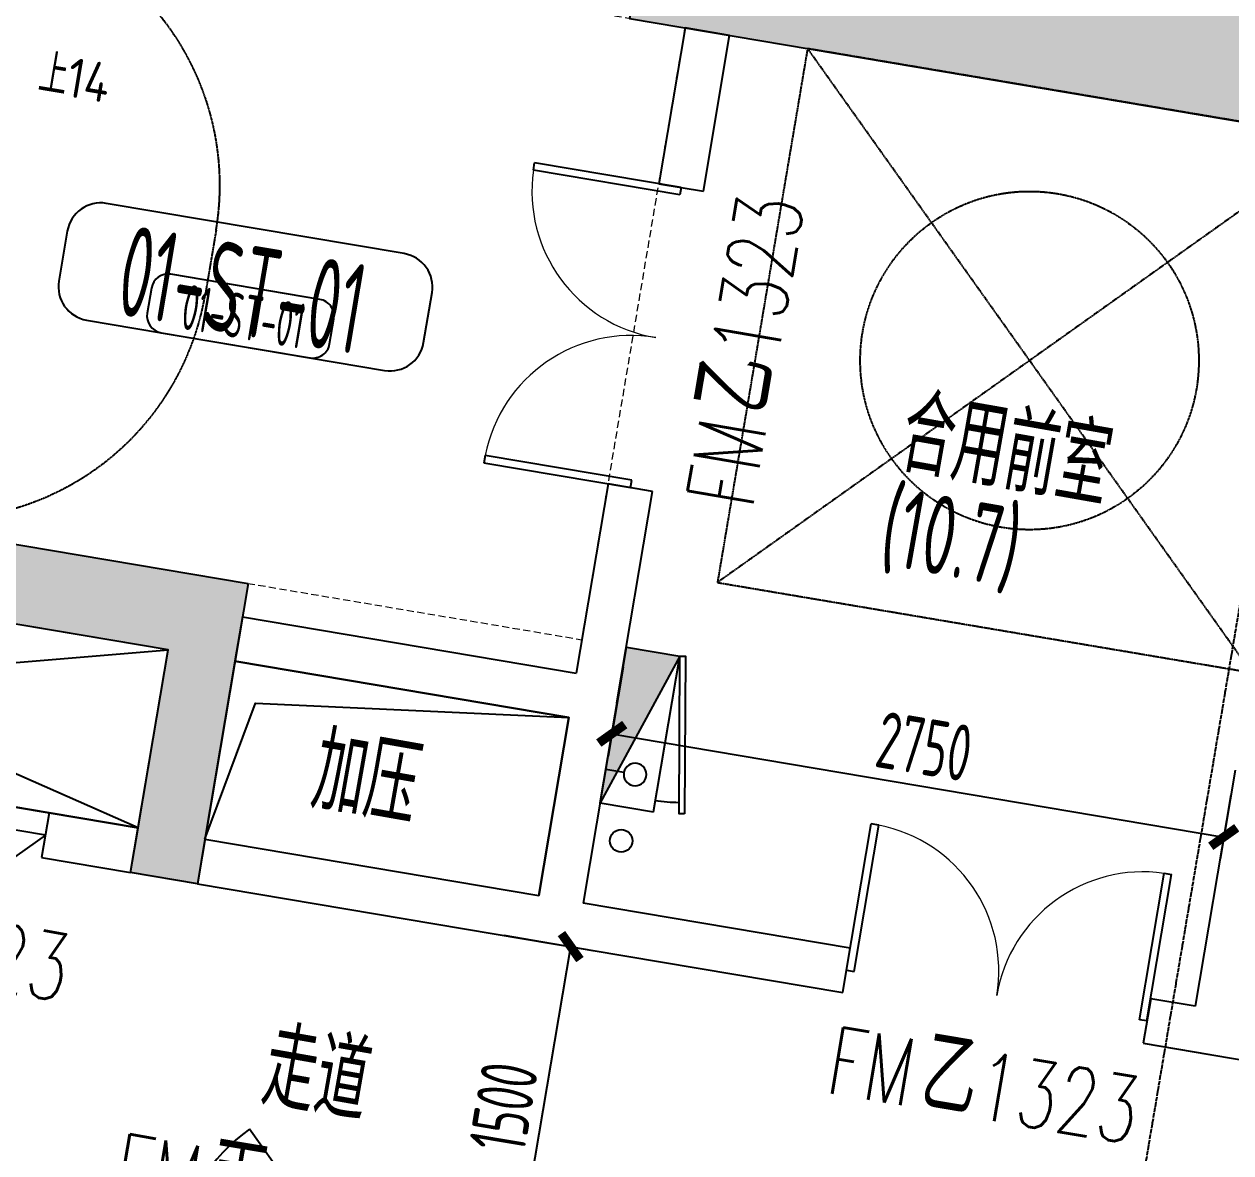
# Model space of a CAD drawing. Extents: x 12199666 to 24617114, y 1197707 to 2548648.
# Drawn here: x 12309824 to 12315170, y 1272485 to 1277489 of the extents above; entities that cross this region are included whole.
import ezdxf
from ezdxf.enums import TextEntityAlignment as Align

# ---------------------------------------------------------------- set-up
doc = ezdxf.new("R2010")
doc.units = 0
doc.header["$LTSCALE"] = 10
doc.header["$MEASUREMENT"] = 0
for name, pattern in [('PX-ST-F11~18-T1$0$DASH', [0.35, 0.25, -0.1]), ('PX-ST-F11~18-T1$0$HIDDEN2', [4.762499999999999, 3.175, -1.5875]), ('TX-CORE-T1-F10$0$__DASH', [0.35, 0.25, -0.1]), ('TX-CORE-T1-F10$0$DASH', [0.35, 0.25, -0.1]), ('TX-CORE-T1-F11$0$__DASH', [0.35, 0.25, -0.1]), ('TX-CORE-T1-F11$0$DASH', [0.35, 0.25, -0.1]), ('TX-GRID-T1$0$TX-GRID-T1$0$DOTE', [2.4200000000000004, 2, -0.2, 0.02, -0.2])]:
    doc.linetypes.add(name, pattern=pattern)
for name, color, linetype in [('PX-ST-F11~18-T1$0$A-ANNO-TABL', 73, 'Continuous'), ('PX-ST-F11~18-T1$0$A-SYMB-NUMB-50', 4, 'Continuous'), ('PX-ST-F11~18-T1$0$A-SYMB-NUMB-T', 4, 'Continuous'), ('PX-ST-F11~18-T1$0$PX-J-PLAN-F1$0$A-SYMB-NAME2', 4, 'Continuous'), ('PX-ST-F11~18-T1$0$PX-J-PLAN-F1$0$A-SYMB-NUMB-T', 10, 'Continuous'), ('TX-CORE-T1-F10$0$0S-WALL-HATCH', 8, 'Continuous'), ('TX-CORE-T1-F10$0$0S-WALL-LINE', 3, 'Continuous'), ('TX-CORE-T1-F10$0$A-SHFT', 161, 'Continuous'), ('TX-CORE-T1-F10$0$A-TEXT', 4, 'Continuous'), ('TX-CORE-T1-F10$0$E_STAIR', 2, 'Continuous'), ('TX-CORE-T1-F10$0$WALL', 9, 'Continuous'), ('TX-CORE-T1-F10$0$WINDOW', 4, 'Continuous'), ('TX-CORE-T1-F10$0$WINDOW_TEXT', 7, 'Continuous'), ('TX-CORE-T1-F11$0$0S-WALL-HATCH', 8, 'Continuous'), ('TX-CORE-T1-F11$0$0S-WALL-LINE', 3, 'Continuous'), ('TX-CORE-T1-F11$0$A-SHFT', 161, 'Continuous'), ('TX-CORE-T1-F11$0$A-TEXT', 4, 'Continuous'), ('TX-CORE-T1-F11$0$E_STAIR', 2, 'Continuous'), ('TX-CORE-T1-F11$0$WALL', 9, 'Continuous'), ('TX-CORE-T1-F11$0$WINDOW', 4, 'Continuous'), ('TX-CORE-T1-F11$0$WINDOW_TEXT', 7, 'Continuous'), ('TX-GRID-T1$0$TX-GRID-T1$0$DOTE', 1, 'Continuous'), ('TX-PLAN-T1-F11$0$0P-FE-FH-V（消火栓消防管立管）', 3, 'Continuous'), ('TX-PLAN-T1-F11$0$0P-FE-HY（消火栓）', 1, 'Continuous'), ('TX-PLAN-T1-F11$0$A-DIMS-150', 1, 'Continuous')]:
    doc.layers.add(name, color=color, linetype=linetype)
doc.layers.add('PX-ST-F11~18-T1$0$A-STRS-HDDN', color=5, linetype='PX-ST-F11~18-T1$0$HIDDEN2', lineweight=15)
doc.layers.add('TX-PLAN-T1-F11$0$ARUP_FS_FH', color=4, linetype='Continuous', lineweight=25)
doc.styles.add('PX-ST-F11~18-T1$0$PX-J-PLAN-F1$0$XD2008', font='xd-hzs.shx', dxfattribs={"width": 0.7, "bigfont": 'xd-hztxt.shx'})
doc.styles.add('PX-ST-F11~18-T1$0$Standard', font='gbenor.shx', dxfattribs={"bigfont": 'gbcbig.shx'})
doc.styles.add('PX-ST-F11~18-T1$0$XD2008', font='xd-hzs.shx', dxfattribs={"width": 0.7, "bigfont": 'xd-hztxt.shx'})
doc.styles.add('TX-CORE-T1-F10$0$_TCH_WINDOW', font='SIMPLEX', dxfattribs={"height": 3.5, "bigfont": 'GBCBIG'})
doc.styles.add('TX-CORE-T1-F10$0$T2X-CORE-1F$0$XD2008', font='xd-hzs.shx', dxfattribs={"width": 0.7, "bigfont": 'xd-hztxt.shx'})
doc.styles.add('TX-CORE-T1-F11$0$_TCH_WINDOW', font='SIMPLEX', dxfattribs={"height": 3.5, "bigfont": 'GBCBIG'})
doc.styles.add('TX-CORE-T1-F11$0$T2X-CORE-1F$0$XD2008', font='xd-hzs.shx', dxfattribs={"width": 0.7, "bigfont": 'xd-hztxt.shx'})
doc.styles.add('TX-PLAN-T1-F11$0$XD2008_T3', font='xd-hzs.shx', dxfattribs={"width": 0.7, "bigfont": 'xd-hztxt.shx'})
doc.dimstyles.new('TX-PLAN-T1-F11$0$XD300$0&&100', dxfattribs={"dimtxt": 250, "dimasz": 100, "dimexe": 100, "dimexo": 200, "dimgap": 50, "dimtad": 1, "dimdec": 0, "dimzin": 0, "dimdsep": 46, "dimtxsty": 'TX-PLAN-T1-F11$0$XD2008_T3', "dimblk": 'TX-PLAN-T1-F11$0$_ArchTick', "dimcen": 0.09, "dimclrt": 4, "dimazin": 2, "dimtfac": 1, "dimtdec": 0, "dimtix": 1, "dimtmove": 2, "dimatfit": 3, "dimfxl": 0, "dimtolj": 1, "dimtzin": 0, "dimarcsym": 0})

# ---------------------------------------------------------------- blocks, each defined once
blk = doc.blocks.new('TX-GRID-T1')
at = {"layer": 'TX-GRID-T1$0$TX-GRID-T1$0$DOTE', "linetype": 'TX-GRID-T1$0$TX-GRID-T1$0$DOTE'}
blk.add_line((12310338.79676758, 1246034.918176024), (12317392.55943699, 1287844.061101982), dxfattribs=at)
blk = doc.blocks.new('TX-CORE-T1-F10$0$$DorLib2D$00000002')
for p, q in [((-0.5, -5.684341886080802e-17), (-0.5000000000000007, 0.4875)), ((-0.4750000000000007, 0.4875), (-0.5000000000000007, 0.4875)), ((-0.475, -2.842170943040401e-17), (-0.4750000000000007, 0.4875)), ((0.475, -2.842170943040401e-17), (0.4750000000000007, 0.4875)), ((0.4750000000000007, 0.4875), (0.5000000000000007, 0.4875)), ((0.5, -5.684341886080802e-17), (0.5000000000000007, 0.4875)), ((-0.5, -5.684341886080802e-17), (-0.475, -2.842170943040401e-17)), ((0.5, -5.684341886080802e-17), (0.475, -2.842170943040401e-17))]:
    blk.add_line(p, q)
at = {"lineweight": 13}
for centre, start, end in [((-0.4875, -4.263256414560601e-17), 0, 88.53071641864632), ((0.4875, -4.263256414560601e-17), 91.4692835813537, 180)]:
    blk.add_arc(centre, 0.4875, start, end, dxfattribs=at)
blk = doc.blocks.new('TX-CORE-T1-F10$0$$DorLib2D$00000116')
at = {"color": 0}
for p, q in [((-0.4999999999999929, 7.105427357601002e-15), (-0.146446609406766, 0.353553390593234)), ((0.5000000000000071, 7.105427357601002e-15), (0.1464466094067731, 0.353553390593234))]:
    blk.add_line(p, q, dxfattribs=at)
for centre, radius, start, end in [((-0.4999999999984652, 4.831690603168681e-13), 0.4999999999984674, 0, 45), ((0.4999999999977511, 9.059419880941277e-13), 0.4999999999976598, 135, 180)]:
    blk.add_arc(centre, radius, start, end, dxfattribs=at)
blk = doc.blocks.new('TX-CORE-T1-F10$0$$DorLib2D$00000114')
at = {"color": 0}
blk.add_line((0.4999999999999964, 3.552713678800501e-15), (-0.2071067811864751, 0.7071067811864857), dxfattribs=at)
blk.add_arc((0.5000000000013856, -1.154631945610163e-12), 1.000000000001696, 135, 180, dxfattribs=at)
blk = doc.blocks.new('TX-CORE-T1-F10')
at = {"layer": 'TX-CORE-T1-F10$0$0S-WALL-HATCH'}
h = blk.add_hatch(color=256, dxfattribs=at)
h.dxf.hatch_style = 1
h.paths.add_polyline_path([(12310815.69969845, 1275009.369454132), (12310591.11055687, 1273678.182120402), (12310295.29114937, 1273728.09081853), (12310461.65347647, 1274714.155510183), (12304495.96209196, 1275720.647589123), (12305011.68530596, 1278777.448133245), (12303532.58826849, 1279026.99162389), (12303016.86505448, 1275970.191079757), (12302326.61977032, 1276086.644708724), (12302958.7966133, 1279833.690537011), (12310650.10120818, 1278536.064385656), (12310533.64757922, 1277845.8191015), (12305307.50471346, 1278727.539435115), (12304850.00831394, 1276015.861533072)])
h = blk.add_hatch(color=256, dxfattribs=at)
h.dxf.hatch_style = 1
h.paths.add_polyline_path([(12318892.50659009, 1273291.757613494), (12319524.68343306, 1277038.803441781), (12312622.23059149, 1278203.339731462), (12312505.77696253, 1277513.094447307), (12318717.98451993, 1276465.011786593), (12318260.48812041, 1273753.333884548), (12318260.48812041, 1273753.333884548), (12318210.57942228, 1273457.514477052), (12318202.26130593, 1273408.211242463)])
at = {"layer": 'TX-CORE-T1-F10$0$0S-WALL-LINE'}
for points in [[(12310815.69969845, 1275009.369454132), (12310591.11055687, 1273678.182120402), (12310295.29114937, 1273728.09081853), (12310461.65347647, 1274714.155510183), (12304495.96209196, 1275720.647589123), (12305011.68530596, 1278777.448133245), (12303532.58826849, 1279026.99162389), (12303016.86505448, 1275970.191079757), (12302326.61977032, 1276086.644708724), (12302958.7966133, 1279833.690537011), (12310650.10120818, 1278536.064385656), (12310533.64757922, 1277845.8191015), (12305307.50471346, 1278727.539435115), (12304850.00831394, 1276015.861533072), (12310815.69969845, 1275009.369454132)], [(12318892.50659009, 1273291.757613494), (12319524.68343306, 1277038.803441781), (12312622.23059149, 1278203.339731462), (12312505.77696253, 1277513.094447307), (12318717.98451993, 1276465.011786593), (12318260.48812041, 1273753.333884548), (12318260.48812041, 1273753.333884548), (12318210.57942228, 1273457.514477052), (12318210.57942228, 1273457.514477052), (12318202.26130593, 1273408.211242463), (12318892.50659009, 1273291.757613495)]]:
    blk.add_lwpolyline(points, dxfattribs=at)
at = {"layer": 'TX-CORE-T1-F10$0$A-SHFT'}
for p, q in [((12310328.56361542, 1273925.303760594), (12307355.54969898, 1275238.196843352)), ((12307222.45983646, 1274449.345090823), (12310461.65347596, 1274714.155507195))]:
    blk.add_line(p, q, dxfattribs=at)
for points in [[(12304560.08516832, 1274898.523373892), (12310328.56361482, 1273925.303757032), (12310461.65347597, 1274714.155507194), (12304693.17502947, 1275687.375124053)], [(12310624.38302313, 1273875.395061897), (12312103.48006048, 1273625.851571256), (12312236.56992164, 1274414.703321416), (12310757.47288428, 1274664.246812058)]]:
    blk.add_lwpolyline(points, close=True, dxfattribs=at)
blk.add_lwpolyline([(12310624.38302313, 1273875.395061897), (12310848.8689578, 1274478.866915989), (12312236.56992163, 1274414.703321416)], dxfattribs=at)
at = {"layer": 'TX-CORE-T1-F10$0$E_STAIR', "linetype": 'TX-CORE-T1-F10$0$DASH'}
for p, q in [((12313294.62871577, 1277380.004585696), (12315261.91439067, 1274614.179740675)), ((12315661.18397573, 1276980.735000634), (12312895.35913071, 1275013.449325735))]:
    blk.add_line(p, q, dxfattribs=at)
blk.add_lwpolyline([(12313294.62871577, 1277380.004585696), (12312895.35913071, 1275013.449325735), (12315261.91439067, 1274614.179740675), (12315661.18397573, 1276980.735000635)], close=True, dxfattribs=at)
at = {"layer": 'TX-CORE-T1-F10$0$E_STAIR', "linetype": 'TX-CORE-T1-F10$0$__DASH'}
blk.add_circle((12314278.31495007, 1275997.349385479), 749.9999999999995, dxfattribs=at)
at = {"layer": 'TX-CORE-T1-F10$0$WALL'}
for p, q in [((12312752.29313588, 1277471.503865531), (12312635.83950686, 1276781.258581545)), ((12312949.5060742, 1277438.231400083), (12312752.29313588, 1277471.503865531)), ((12312833.0524457, 1276747.98611601), (12312949.5060742, 1277438.231400083)), ((12312635.83950686, 1276781.258581545), (12312833.0524457, 1276747.98611601)), ((12312411.25036534, 1275450.071247806), (12312269.84238726, 1274611.916258847)), ((12312608.46330392, 1275416.798782314), (12312411.25036534, 1275450.071247806)), ((12312450.41909247, 1274480.037325204), (12312608.46330392, 1275416.798782314)), ((12310790.7453494, 1274861.459750453), (12310757.47288398, 1274664.246812123)), ((12310790.7453494, 1274861.459750453), (12312269.84238726, 1274611.916258847)), ((12310757.47288398, 1274664.246812123), (12312236.56992117, 1274414.703321866)), ((12312450.41909247, 1274480.037325204), (12312300.69299763, 1273592.579102736)), ((12312236.56992117, 1274414.703321866), (12312103.48005932, 1273625.85156827)), ((12315170.41511073, 1274071.844160276), (12315012.37090027, 1273135.082703084)), ((12309934.13774544, 1273991.848686346), (12309900.86528002, 1273794.635748012)), ((12310328.56361481, 1273925.303756947), (12309934.13774544, 1273991.848686346)), ((12310295.29114938, 1273728.090818617), (12310328.56361481, 1273925.303756947)), ((12310624.3830223, 1273875.395058813), (12310591.11055688, 1273678.182120483)), ((12310624.3830223, 1273875.395058813), (12312103.48005932, 1273625.85156827)), ((12309900.86528002, 1273794.635748012), (12310295.29114938, 1273728.090818617)), ((12310591.11055688, 1273678.182120483), (12312168.81406335, 1273412.002397137)), ((12313483.97062814, 1273392.944309863), (12312300.69299763, 1273592.579102736)), ((12312168.81406335, 1273412.002397137), (12313450.69816276, 1273195.731371779)), ((12313450.69816276, 1273195.731371779), (12313483.97062814, 1273392.944309863)), ((12314815.15796187, 1273168.355168266), (12314781.88549649, 1272971.142230181)), ((12315012.37090027, 1273135.082703084), (12314815.15796187, 1273168.355168266)), ((12314781.88549649, 1272971.142230181), (12315077.70490372, 1272921.233532164)), ((12315077.70490372, 1272921.233532164), (12316754.01488025, 1272638.417575956))]:
    blk.add_line(p, q, dxfattribs=at)
at = {"layer": 'TX-CORE-T1-F10$0$WINDOW'}
for p, q in [((12309934.13774231, 1273991.848687102), (12308750.86011474, 1274191.483479227)), ((12309917.50150959, 1273893.242217937), (12308734.22388202, 1274092.877010062))]:
    blk.add_line(p, q, dxfattribs=at)
at = {"layer": 'TX-CORE-T1-F10$0$WINDOW', "zscale": 200}
for name, p, xscale, yscale, rotation in [('TX-CORE-T1-F10$0$$DorLib2D$00000002', (12312622.15140508, 1276099.028681819), -1350, -1350, 260.4236160273794), ('TX-CORE-T1-F10$0$$DorLib2D$00000116', (12309325.8626964, 1273993.059613886), 1200, -1200, 350.4236160352705), ('TX-CORE-T1-F10$0$$DorLib2D$00000002', (12314132.92806367, 1273182.043269992), 1350, 1350, 350.4236160352682), ('TX-CORE-T1-F10$0$$DorLib2D$00000114', (12310891.9180332, 1272004.820275358), 800, 800, 350.4236160316772)]:
    blk.add_blockref(name, p, dxfattribs=dict(at, xscale=xscale, yscale=yscale, rotation=rotation))
at = {"layer": 'TX-CORE-T1-F10$0$A-TEXT', "style": 'TX-CORE-T1-F10$0$T2X-CORE-1F$0$XD2008', "width": 0.7}
for s, rotation, p in [('合用前室', 350.000000010361, (12313687.30552158, 1275511.223165266)), ('(10.7)', 350.0000000234986, (12313600.6633749, 1275096.047840819)), ('加压', 350.000000010361, (12311082.19628321, 1274015.049241863)), ('走道', 350.000000010361, (12310862.51310092, 1272702.851868982))]:
    blk.add_text(s, height=350, rotation=rotation, dxfattribs=at).set_placement(p)
at = {"layer": 'TX-CORE-T1-F10$0$WINDOW_TEXT', "style": 'TX-CORE-T1-F10$0$_TCH_WINDOW', "width": 0.7058823529411765}
for s, rotation, p in [('1323', 80.42361602737937, (12313161.63758837, 1275990.640421498)), ('FM', 80.42361602737937, (12313050.88275391, 1275334.173098072)), ('1223', 350.4236160352705, (12309284.94420405, 1273274.022350148)), ('FM', 350.4236160352682, (12313368.07247981, 1272753.311920379)), ('1323', 350.4236160352682, (12314024.53980325, 1272642.557086012)), ('FM', 350.4236160316772, (12310206.76160477, 1272279.938616734))]:
    blk.add_text(s, height=297.5, rotation=rotation, dxfattribs=at).set_placement(p)
at = {"layer": 'TX-CORE-T1-F10$0$WINDOW_TEXT', "style": 'TX-CORE-T1-F10$0$_TCH_WINDOW'}
for s, rotation, p in [('乙', 80.42361602737937, (12313120.75493135, 1275748.320268556)), ('乙', 350.4236160352682, (12313782.2196503, 1272683.439742993)), ('丙', 350.4236160316772, (12310620.90877526, 1272210.066439323))]:
    blk.add_text(s, height=337.5886524822695, rotation=rotation, dxfattribs=at).set_placement(p)
blk = doc.blocks.new('PX-ST-F11~18-T1$0$NUM F11')
at = {"layer": 'PX-ST-F11~18-T1$0$PX-J-PLAN-F1$0$A-SYMB-NUMB-T', "color": 1, "extrusion": (0.02403753513410996, -0.001925378876788028, 0.9997092026288731), "elevation": 293448.4486281915}
blk.add_lwpolyline([(2254979.114391661, -12165366.96654559), (2254862.404879766, -12166701.13999772, 0.414213562373095), (2254998.762574046, -12166863.64097361), (2255222.906622461, -12166883.24844037, 0.414213562373095), (2255385.407624661, -12166746.89072365), (2255502.11713052, -12165412.71726605, 0.414213562373095), (2255365.759394709, -12165250.21627064), (2255141.615392027, -12165230.60881278, 0.414213562373095)], format="xyb", close=True, dxfattribs=at)
at = {"layer": 'PX-ST-F11~18-T1$0$PX-J-PLAN-F1$0$A-SYMB-NAME2', "extrusion": (0.02403753513410996, -0.001925378876788028, 0.9997092026288731), "style": 'PX-ST-F11~18-T1$0$PX-J-PLAN-F1$0$XD2008', "width": 0.6}
blk.add_text('01-ST-01', height=400.0000000000012, rotation=265.0006147530415, dxfattribs=at).set_placement((2255168.888626043, -12166045.08698981, 293449.4077256746), align=Align.MIDDLE)
blk = doc.blocks.new('PX-ST-F11~18-T1$0$ECADI-TAG-CODE')
at = {"layer": 'PX-ST-F11~18-T1$0$PX-J-PLAN-F1$0$A-SYMB-NUMB-T', "color": 1, "extrusion": (0.02406588757605624, 0.001530762659387342, 0.9997092026288731), "elevation": 0.2120772875372383}
blk.add_lwpolyline([(3.771967800916401, -1.892409692685636), (2.60487268191073, -15.23414421396338, 0.414213562373095), (3.968449624812996, -16.85915397308268), (6.20989010889933, -17.05522864042829, 0.414213562373095), (7.834900131002605, -15.69165147342379), (9.001995189537933, -2.349916897424119, 0.414213562373095), (7.63841783143772, -0.7249069435409827), (5.396977804644568, -0.5288323643479234, 0.414213562373095)], format="xyb", close=True, dxfattribs=at)
at = {"layer": 'PX-ST-F11~18-T1$0$A-SYMB-NUMB-T', "style": 'PX-ST-F11~18-T1$0$XD2008', "width": 0.6}
blk.add_attdef('CODE', text='', height=4.000000000000004, dxfattribs=at).set_placement((8.408455497090472, 6.350000008944335), align=Align.MIDDLE_CENTER)
blk = doc.blocks.new('PX-ST-F11~18-T1')
at = {"layer": 'PX-ST-F11~18-T1$0$A-ANNO-TABL', "linetype": 'PX-ST-F11~18-T1$0$DASH', "ltscale": 0.8, "elevation": 7.656451048399442e-06}
blk.add_lwpolyline([(12309690.50501643, 1277957.748103856, -0.4142146800984963), (12310674.06553334, 1276574.773158283, 2.467711489944977e-06), (12310626.1488021, 1276290.860691501, -0.2112129619427356), (12310094.19627726, 1275485.093964699, -0.1845717685673859), (12309243.18172375, 1275307.303129243, -0.0878457866688243)], format="xyb", dxfattribs=at)
at = {"layer": 'PX-ST-F11~18-T1$0$A-STRS-HDDN', "elevation": 1.410843643894052e-05}
blk.add_lwpolyline([(12304850.00629211, 1276015.846848082), (12312294.80417234, 1274759.867307815), (12312752.29454284, 1277471.546234761), (12305307.49666836, 1278727.525770026)], close=True, dxfattribs=at)
blk.add_blockref('PX-ST-F11~18-T1$0$NUM F11', (0, 0))
at = {"layer": 'PX-ST-F11~18-T1$0$A-SYMB-NUMB-50'}
ref = blk.add_blockref('PX-ST-F11~18-T1$0$ECADI-TAG-CODE', (12310320.71125196, 1275940.40333704, -15.2590350874539), dxfattribs=dict(at, xscale=50.00000000000001, yscale=50.00000000000001, zscale=50.00000000000001, rotation=351.7813932339079))
ref.add_attrib('CODE', '01-ST-01', dxfattribs={"layer": '0', "height": 200.0000000000002, "rotation": 350.427319851561, "style": 'PX-ST-F11~18-T1$0$XD2008', "width": 0.6000000000000001}).set_placement((12310796.15826058, 1276192.527371081, -15.2590350874539), align=Align.MIDDLE_CENTER)
at = {"insert": (12310188.00377663, 1277138.37987086, 7.991020680514696e-06), "char_height": 175, "attachment_point": 9, "rotation": 350.4245539096552, "style": 'PX-ST-F11~18-T1$0$Standard'}
blk.add_mtext_dynamic_manual_height_columns('上14', width=772.6238696452929, gutter_width=1750, heights=[0], dxfattribs=at)
blk = doc.blocks.new('TX-PLAN-T1-F11$0$室内单口消火栓(平面)')
at = {"layer": 'TX-PLAN-T1-F11$0$0P-FE-HY（消火栓）'}
h = blk.add_hatch(color=256, dxfattribs=at)
h.dxf.hatch_style = 1
h.paths.add_polyline_path([(700.000002745539, 239.9719476141036), (699.9999990854412, -0.02804851345717907), (-1.862645149230957e-09, -0.02804850554093719)])
for p, q in [((700.000002745539, 239.9719476141036), (-1.862645149230957e-09, -0.02804850554093719)), ((-3.295019268989563e-06, 239.9719507563859), (700.000002745539, 239.9719476141036)), ((-1.862645149230957e-09, -0.02804850554093719), (-3.295019268989563e-06, 239.9719507563859)), ((699.9999990854412, -0.02804851345717907), (700.000002745539, 239.9719476141036)), ((149.9999977387488, 81.7268847078085), (150.0000005923212, 0.2424605833366513)), ((-1.862645149230957e-09, -0.02804850554093719), (699.9999990854412, -0.02804851345717907))]:
    blk.add_line(p, q, dxfattribs=at)
blk.add_lwpolyline([(14.21616138145328, 377.463453784585), (9.87496462278068, 352.8432576982304), (700.000002745539, 239.9719476141036), (704.3412134144455, 264.5921374335885)], close=True, dxfattribs=at)
blk.add_circle((150.0000037755817, 131.7268801308237), 49.99999999999999, dxfattribs=at)
blk.add_arc((649.9999975822866, 239.9719413043931), 600.0000000000075, 170.0000674553284, 179.9997413332656, dxfattribs=at)
blk = doc.blocks.new('TX-CORE-T1-F11$0$$DorLib2D$00000002')
for p, q in [((-0.5, -5.684341886080802e-17), (-0.5000000000000007, 0.4875)), ((-0.4750000000000007, 0.4875), (-0.5000000000000007, 0.4875)), ((-0.475, -2.842170943040401e-17), (-0.4750000000000007, 0.4875)), ((0.475, -2.842170943040401e-17), (0.4750000000000007, 0.4875)), ((0.4750000000000007, 0.4875), (0.5000000000000007, 0.4875)), ((0.5, -5.684341886080802e-17), (0.5000000000000007, 0.4875)), ((-0.5, -5.684341886080802e-17), (-0.475, -2.842170943040401e-17)), ((0.5, -5.684341886080802e-17), (0.475, -2.842170943040401e-17))]:
    blk.add_line(p, q)
at = {"lineweight": 13}
for centre, start, end in [((-0.4875, -4.263256414560601e-17), 0, 88.53071641864632), ((0.4875, -4.263256414560601e-17), 91.4692835813537, 180)]:
    blk.add_arc(centre, 0.4875, start, end, dxfattribs=at)
blk = doc.blocks.new('TX-CORE-T1-F11$0$$DorLib2D$00000116')
at = {"color": 0}
for p, q in [((-0.4999999999999929, 7.105427357601002e-15), (-0.146446609406766, 0.353553390593234)), ((0.5000000000000071, 7.105427357601002e-15), (0.1464466094067731, 0.353553390593234))]:
    blk.add_line(p, q, dxfattribs=at)
for centre, radius, start, end in [((-0.4999999999984652, 4.831690603168681e-13), 0.4999999999984674, 0, 45), ((0.4999999999977511, 9.059419880941277e-13), 0.4999999999976598, 135, 180)]:
    blk.add_arc(centre, radius, start, end, dxfattribs=at)
blk = doc.blocks.new('TX-CORE-T1-F11$0$$DorLib2D$00000114')
at = {"color": 0}
blk.add_line((0.4999999999999964, 3.552713678800501e-15), (-0.2071067811864751, 0.7071067811864857), dxfattribs=at)
blk.add_arc((0.5000000000013856, -1.154631945610163e-12), 1.000000000001696, 135, 180, dxfattribs=at)
blk = doc.blocks.new('TX-CORE-T1-F11')
at = {"layer": 'TX-CORE-T1-F11$0$0S-WALL-HATCH'}
h = blk.add_hatch(color=256, dxfattribs=at)
h.dxf.hatch_style = 1
h.paths.add_polyline_path([(12310815.69969845, 1275009.369454132), (12310591.11055687, 1273678.182120402), (12310295.29114937, 1273728.09081853), (12310461.65347647, 1274714.155510183), (12304495.96209196, 1275720.647589123), (12305011.68530596, 1278777.448133245), (12303532.58826849, 1279026.99162389), (12303016.86505448, 1275970.191079757), (12302326.61977032, 1276086.644708724), (12302958.7966133, 1279833.690537011), (12310650.10120818, 1278536.064385656), (12310533.64757922, 1277845.8191015), (12305307.50471346, 1278727.539435115), (12304850.00831394, 1276015.861533072)])
h = blk.add_hatch(color=256, dxfattribs=at)
h.dxf.hatch_style = 1
h.paths.add_polyline_path([(12318892.50659009, 1273291.757613494), (12319524.68343306, 1277038.803441781), (12312622.23059149, 1278203.339731462), (12312505.77696253, 1277513.094447307), (12318717.98451993, 1276465.011786593), (12318260.48812041, 1273753.333884548), (12318260.48812041, 1273753.333884548), (12318210.57942228, 1273457.514477052), (12318202.26130593, 1273408.211242463)])
at = {"layer": 'TX-CORE-T1-F11$0$0S-WALL-LINE'}
for points in [[(12310815.69969845, 1275009.369454132), (12310591.11055687, 1273678.182120402), (12310295.29114937, 1273728.09081853), (12310461.65347647, 1274714.155510183), (12304495.96209196, 1275720.647589123), (12305011.68530596, 1278777.448133245), (12303532.58826849, 1279026.99162389), (12303016.86505448, 1275970.191079757), (12302326.61977032, 1276086.644708724), (12302958.7966133, 1279833.690537011), (12310650.10120818, 1278536.064385656), (12310533.64757922, 1277845.8191015), (12305307.50471346, 1278727.539435115), (12304850.00831394, 1276015.861533072), (12310815.69969845, 1275009.369454132)], [(12318892.50659009, 1273291.757613494), (12319524.68343306, 1277038.803441781), (12312622.23059149, 1278203.339731462), (12312505.77696253, 1277513.094447307), (12318717.98451993, 1276465.011786593), (12318260.48812041, 1273753.333884548), (12318260.48812041, 1273753.333884548), (12318210.57942228, 1273457.514477052), (12318210.57942228, 1273457.514477052), (12318202.26130593, 1273408.211242463), (12318892.50659009, 1273291.757613495)]]:
    blk.add_lwpolyline(points, dxfattribs=at)
at = {"layer": 'TX-CORE-T1-F11$0$A-SHFT'}
for p, q in [((12310328.56361542, 1273925.303760594), (12307355.54969898, 1275238.196843352)), ((12307222.45983646, 1274449.345090823), (12310461.65347596, 1274714.155507195))]:
    blk.add_line(p, q, dxfattribs=at)
for points in [[(12304560.08516832, 1274898.523373892), (12310328.56361482, 1273925.303757032), (12310461.65347597, 1274714.155507194), (12304693.17502947, 1275687.375124053)], [(12310624.38302313, 1273875.395061897), (12312103.48006048, 1273625.851571256), (12312236.56992164, 1274414.703321416), (12310757.47288428, 1274664.246812058)]]:
    blk.add_lwpolyline(points, close=True, dxfattribs=at)
blk.add_lwpolyline([(12310624.38302313, 1273875.395061897), (12310848.8689578, 1274478.866915989), (12312236.56992163, 1274414.703321416)], dxfattribs=at)
at = {"layer": 'TX-CORE-T1-F11$0$E_STAIR', "linetype": 'TX-CORE-T1-F11$0$DASH'}
for p, q in [((12313294.62871577, 1277380.004585696), (12315261.91439067, 1274614.179740675)), ((12315661.18397573, 1276980.735000634), (12312895.35913071, 1275013.449325735))]:
    blk.add_line(p, q, dxfattribs=at)
blk.add_lwpolyline([(12313294.62871577, 1277380.004585696), (12312895.35913071, 1275013.449325735), (12315261.91439067, 1274614.179740675), (12315661.18397573, 1276980.735000635)], close=True, dxfattribs=at)
at = {"layer": 'TX-CORE-T1-F11$0$E_STAIR', "linetype": 'TX-CORE-T1-F11$0$__DASH'}
blk.add_circle((12314278.31495007, 1275997.349385479), 749.9999999999995, dxfattribs=at)
at = {"layer": 'TX-CORE-T1-F11$0$WALL'}
for p, q in [((12312752.29313588, 1277471.503865531), (12312635.83950686, 1276781.258581545)), ((12312949.5060742, 1277438.231400083), (12312752.29313588, 1277471.503865531)), ((12312833.0524457, 1276747.98611601), (12312949.5060742, 1277438.231400083)), ((12312635.83950686, 1276781.258581545), (12312833.0524457, 1276747.98611601)), ((12312411.25036534, 1275450.071247806), (12312269.84238726, 1274611.916258847)), ((12312608.46330392, 1275416.798782314), (12312411.25036534, 1275450.071247806)), ((12312450.41909247, 1274480.037325204), (12312608.46330392, 1275416.798782314)), ((12310790.7453494, 1274861.459750453), (12310757.47288398, 1274664.246812123)), ((12310790.7453494, 1274861.459750453), (12312269.84238726, 1274611.916258847)), ((12310757.47288398, 1274664.246812123), (12312236.56992117, 1274414.703321866)), ((12312450.41909247, 1274480.037325204), (12312300.69299763, 1273592.579102736)), ((12312236.56992117, 1274414.703321866), (12312103.48005932, 1273625.85156827)), ((12315170.41511073, 1274071.844160276), (12315012.37090027, 1273135.082703084)), ((12309934.13774544, 1273991.848686346), (12309900.86528002, 1273794.635748012)), ((12310328.56361481, 1273925.303756947), (12309934.13774544, 1273991.848686346)), ((12310295.29114938, 1273728.090818617), (12310328.56361481, 1273925.303756947)), ((12310624.3830223, 1273875.395058813), (12310591.11055688, 1273678.182120483)), ((12310624.3830223, 1273875.395058813), (12312103.48005932, 1273625.85156827)), ((12309900.86528002, 1273794.635748012), (12310295.29114938, 1273728.090818617)), ((12310591.11055688, 1273678.182120483), (12312168.81406335, 1273412.002397137)), ((12313483.97062814, 1273392.944309863), (12312300.69299763, 1273592.579102736)), ((12312168.81406335, 1273412.002397137), (12313450.69816276, 1273195.731371779)), ((12313450.69816276, 1273195.731371779), (12313483.97062814, 1273392.944309863)), ((12314815.15796187, 1273168.355168266), (12314781.88549649, 1272971.142230181)), ((12315012.37090027, 1273135.082703084), (12314815.15796187, 1273168.355168266)), ((12314781.88549649, 1272971.142230181), (12315077.70490372, 1272921.233532164)), ((12315077.70490372, 1272921.233532164), (12316754.01488025, 1272638.417575956))]:
    blk.add_line(p, q, dxfattribs=at)
at = {"layer": 'TX-CORE-T1-F11$0$WINDOW'}
for p, q in [((12309934.13774231, 1273991.848687102), (12308750.86011474, 1274191.483479227)), ((12309917.50150959, 1273893.242217937), (12308734.22388202, 1274092.877010062))]:
    blk.add_line(p, q, dxfattribs=at)
at = {"layer": 'TX-CORE-T1-F11$0$WINDOW', "zscale": 200}
for name, p, xscale, yscale, rotation in [('TX-CORE-T1-F11$0$$DorLib2D$00000002', (12312622.15140508, 1276099.028681819), -1350, -1350, 260.4236160273794), ('TX-CORE-T1-F11$0$$DorLib2D$00000116', (12309325.8626964, 1273993.059613886), 1200, -1200, 350.4236160352705), ('TX-CORE-T1-F11$0$$DorLib2D$00000002', (12314132.92806367, 1273182.043269992), 1350, 1350, 350.4236160352682), ('TX-CORE-T1-F11$0$$DorLib2D$00000114', (12310891.9180332, 1272004.820275358), 800, 800, 350.4236160316772)]:
    blk.add_blockref(name, p, dxfattribs=dict(at, xscale=xscale, yscale=yscale, rotation=rotation))
at = {"layer": 'TX-CORE-T1-F11$0$A-TEXT', "style": 'TX-CORE-T1-F11$0$T2X-CORE-1F$0$XD2008', "width": 0.7}
for s, rotation, p in [('合用前室', 350.000000010361, (12313687.30552158, 1275511.223165266)), ('(10.7)', 350.0000000234986, (12313600.6633749, 1275096.047840819)), ('加压', 350.000000010361, (12311082.19628321, 1274015.049241863)), ('走道', 350.000000010361, (12310862.51310092, 1272702.851868982))]:
    blk.add_text(s, height=350, rotation=rotation, dxfattribs=at).set_placement(p)
at = {"layer": 'TX-CORE-T1-F11$0$WINDOW_TEXT', "style": 'TX-CORE-T1-F11$0$_TCH_WINDOW', "width": 0.7058823529411765}
for s, rotation, p in [('1323', 80.42361602737937, (12313161.63758837, 1275990.640421498)), ('FM', 80.42361602737937, (12313050.88275391, 1275334.173098072)), ('1223', 350.4236160352705, (12309284.94420405, 1273274.022350148)), ('FM', 350.4236160352682, (12313368.07247981, 1272753.311920379)), ('1323', 350.4236160352682, (12314024.53980325, 1272642.557086012)), ('FM', 350.4236160316772, (12310206.76160477, 1272279.938616734))]:
    blk.add_text(s, height=297.5, rotation=rotation, dxfattribs=at).set_placement(p)
at = {"layer": 'TX-CORE-T1-F11$0$WINDOW_TEXT', "style": 'TX-CORE-T1-F11$0$_TCH_WINDOW'}
for s, rotation, p in [('乙', 80.42361602737937, (12313120.75493135, 1275748.320268556)), ('乙', 350.4236160352682, (12313782.2196503, 1272683.439742993)), ('丙', 350.4236160316772, (12310620.90877526, 1272210.066439323))]:
    blk.add_text(s, height=337.5886524822695, rotation=rotation, dxfattribs=at).set_placement(p)
blk = doc.blocks.new('TX-PLAN-T1-F11$0$_ArchTick')
at = {"color": 0, "linetype": 'ByBlock', "const_width": 0.4}
blk.add_lwpolyline([(-0.5, -0.5), (0.5, 0.5)], dxfattribs=at)
blk = doc.blocks.new('*D294')
at = {"layer": 'TX-PLAN-T1-F11$0$A-DIMS-150', "color": 0, "lineweight": -2, "transparency": 16777216}
for p, q in [((12311949.46657901, 1273449.287499347), (12312343.88186981, 1273382.771835994)), ((12311995.8202875, 1271920.223979685), (12312245.27427378, 1273399.40138818)), ((12311700.01259272, 1271970.110090851), (12312094.42788353, 1271903.594427499))]:
    blk.add_line(p, q, dxfattribs=at)
at = {"layer": 'TX-PLAN-T1-F11$0$A-DIMS-150', "color": 0, "lineweight": -2, "transparency": 16777216, "xscale": 100, "yscale": 100, "zscale": 100}
for p, rotation in [((12312245.27427378, 1273399.40138818), 80.42749776545622), ((12311995.8202875, 1271920.223979685), 260.4274977654562)]:
    blk.add_blockref('TX-PLAN-T1-F11$0$_ArchTick', p, dxfattribs=dict(at, rotation=rotation))
at = {"layer": 'TX-PLAN-T1-F11$0$A-DIMS-150', "color": 4, "transparency": 16777216, "insert": (12311947.9839876, 1272688.914400259), "char_height": 250, "attachment_point": 5, "rotation": 80.42749776545622, "style": 'TX-PLAN-T1-F11$0$XD2008_T3'}
blk.add_mtext('\\A1;1500', dxfattribs=at)
blk = doc.blocks.new('*D295')
at = {"layer": 'TX-PLAN-T1-F11$0$A-DIMS-150', "color": 0, "lineweight": -2, "transparency": 16777216}
for p, q in [((12312477.10665391, 1274638.219967381), (12312410.60145974, 1274244.029633017)), ((12312427.23769305, 1274342.636102081), (12315138.91559344, 1273885.139685852)), ((12315188.7845543, 1274180.723551153), (12315122.27936013, 1273786.533216788))]:
    blk.add_line(p, q, dxfattribs=at)
at = {"layer": 'TX-PLAN-T1-F11$0$A-DIMS-150', "color": 0, "lineweight": -2, "transparency": 16777216, "xscale": 100, "yscale": 100, "zscale": 100}
for p, rotation in [((12312427.23769305, 1274342.636102081), 170.4236156869326), ((12315138.91559344, 1273885.139685852), 350.4236156869326)]:
    blk.add_blockref('TX-PLAN-T1-F11$0$_ArchTick', p, dxfattribs=dict(at, rotation=rotation))
at = {"layer": 'TX-PLAN-T1-F11$0$A-DIMS-150', "color": 4, "transparency": 16777216, "insert": (12313812.19005154, 1274286.449214828), "char_height": 250, "attachment_point": 5, "rotation": 350.4236156869326, "style": 'TX-PLAN-T1-F11$0$XD2008_T3'}
blk.add_mtext('\\A1;2750', dxfattribs=at)
blk = doc.blocks.new('TX-PLAN-T1-F11')
at = {"layer": 'TX-PLAN-T1-F11$0$0P-FE-FH-V（消火栓消防管立管）'}
blk.add_circle((12312468.92947938, 1273868.43515959), 49.99999999999999, dxfattribs=at)
for name in ['TX-CORE-T1-F11', 'PX-ST-F11~18-T1']:
    blk.add_blockref(name, (0, 0))
at = {"layer": 'TX-PLAN-T1-F11$0$ARUP_FS_FH', "xscale": -1, "rotation": 260.4236156862689}
blk.add_blockref('TX-PLAN-T1-F11$0$室内单口消火栓(平面)', (12312375.58372475, 1274036.30367851), dxfattribs=at)
at = {"layer": 'TX-PLAN-T1-F11$0$A-DIMS-150'}
for p1, p2, distance, picture, middle in [((12312510.37912053, 1274835.432905508), (12315222.05702092, 1274377.93648928), -499.7611293731298, '*D295', (12313812.19005154, 1274286.449214828)), ((12311502.79740067, 1272003.369195223), (12311752.25138696, 1273482.546603719), -499.98469356120654, '*D294', (12311947.9839876, 1272688.914400259))]:
    dim = blk.add_aligned_dim(p1=p1, p2=p2, distance=distance, dimstyle='TX-PLAN-T1-F11$0$XD300$0&&100', dxfattribs=at)
    dim.commit()
    dim.dimension.update_dxf_attribs({"geometry": picture, "text_midpoint": middle})

msp = doc.modelspace()

# ---------------------------------------------------------------- block references
for name in ['TX-PLAN-T1-F11', 'TX-CORE-T1-F10', 'TX-GRID-T1']:
    msp.add_blockref(name, (0, 0))

doc.saveas('drawing.dxf')
